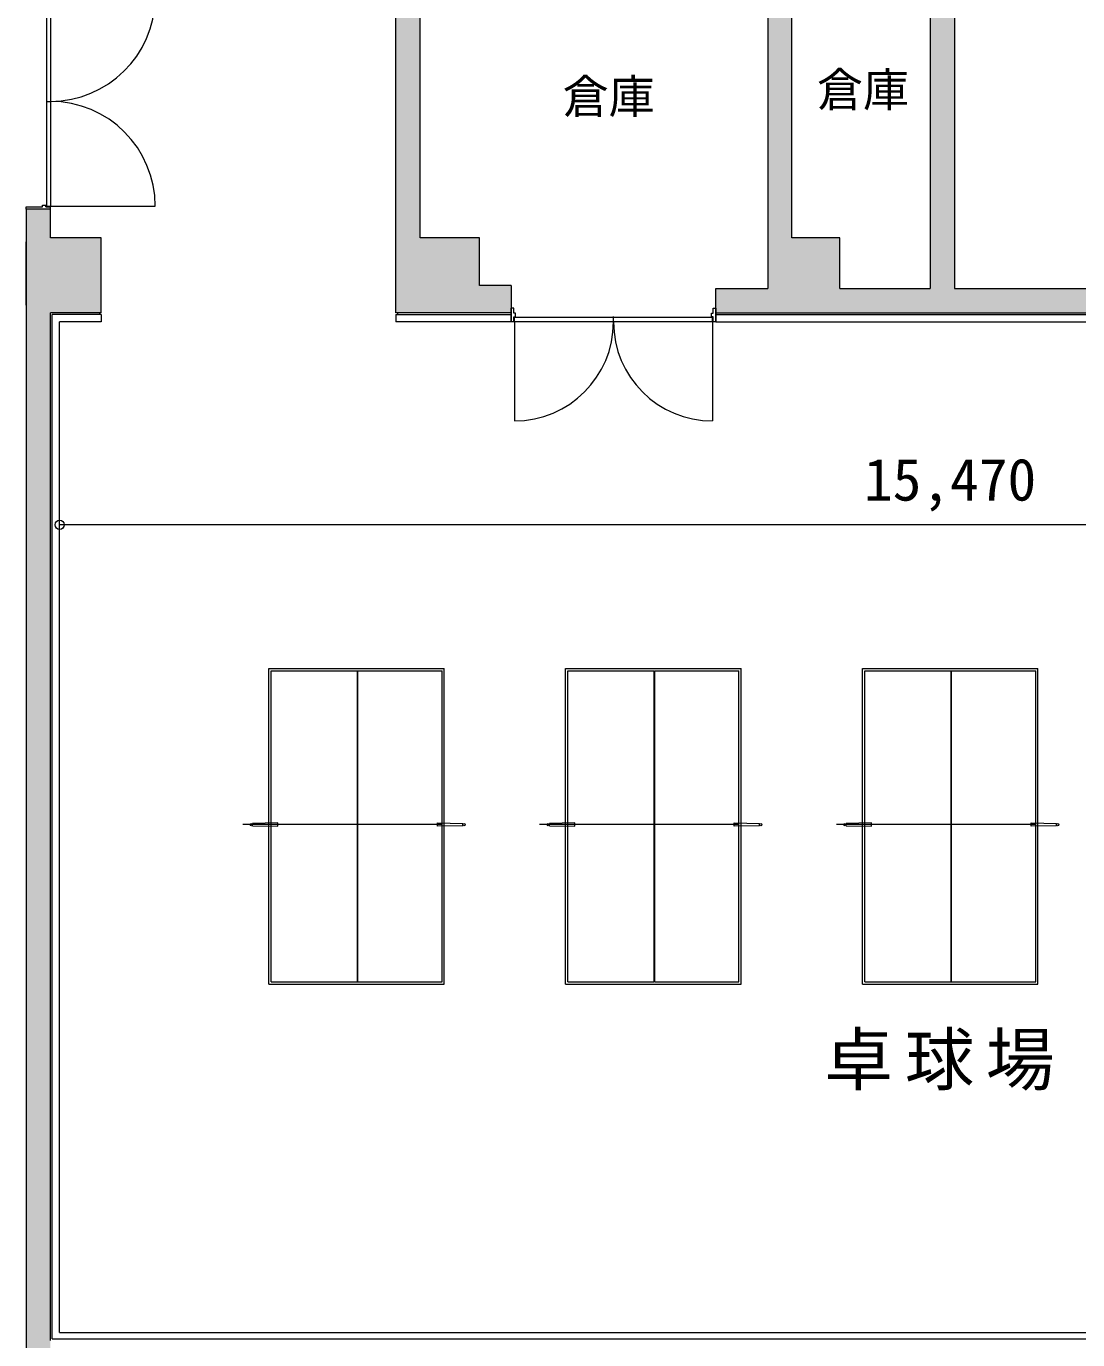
# Model space of a CAD drawing. Units: millimetres, scale not verified. Extents: x -61855 to 52913, y -114842 to -21833.
# Drawn here: x 36403 to 45535, y -78644 to -67238 of the extents above; entities that cross this region are included whole.
import ezdxf
from ezdxf.enums import TextEntityAlignment as Align

# ---------------------------------------------------------------- set-up
doc = ezdxf.new("R2010")
doc.units = ezdxf.units.MM
doc.header["$LTSCALE"] = 200
doc.header["$PDMODE"] = 32
doc.header["$PDSIZE"] = 80
for name, color, linetype, lineweight in [('0-1_躯体', 7, 'Continuous', 9), ('0-2_建具', 7, 'Continuous', 9), ('0-6_寸法', 4, 'Continuous', 5), ('0-8_備品', 2, 'Continuous', 5)]:
    doc.layers.add(name, color=color, linetype=linetype, lineweight=lineweight)
doc.layers.add('0-4_室名', color=7, linetype='Continuous')
doc.styles.add('・', font='')
doc.styles.add('ＭＳ ゴシック', font='')
doc.styles.get('・').set_extended_font_data('・')
doc.styles.get('ＭＳ ゴシック').set_extended_font_data('MS Gothic')

msp = doc.modelspace()

# ---------------------------------------------------------------- linework, layer by layer
at = {"layer": '0-1_躯体'}
for p, q in [((44463.2, -66230), (44463.2, -69515)), ((39613.2, -69725), (39613.2, -66440)), ((39823.2, -69075), (39823.2, -66440)), ((42843.2, -66440), (42843.2, -69515)), ((44253.2, -66440), (44253.2, -69515)), ((36613.2, -69075), (36613.2, -68825)), ((36403.2, -69660.1), (36403.2, -69110)), ((37053.2, -69075), (36613.2, -69075)), ((37053.2, -69725), (37053.2, -69075)), ((40338.2, -69075), (39823.2, -69075)), ((40338.2, -69490), (40338.2, -69075)), ((43468.2, -69075), (43053.2, -69075)), ((43468.2, -69515), (43468.2, -69075)), ((40613.2, -69490), (40338.2, -69490)), ((40613.2, -69490), (40613.2, -69805)), ((42393.2, -69805), (42393.2, -69515)), ((42393.2, -69515), (42843.2, -69515)), ((43468.2, -69515), (44253.2, -69515)), ((44463.2, -69515), (45883.2, -69515)), ((37053.2, -69725), (36613.2, -69725)), ((36613.2, -78651.5), (36613.2, -69725)), ((37053.2, -69740), (36628.2, -69740)), ((36628.2, -78636.5), (36628.2, -69740)), ((37053.2, -69805), (36693.2, -69805)), ((36693.2, -78580.5), (36693.2, -69805)), ((37038.2, -69725), (37038.2, -69740)), ((37053.2, -69740), (37053.2, -69805)), ((40613.2, -69725), (39613.2, -69725)), ((39613.2, -69740), (39613.2, -69805)), ((39613.2, -69740), (40613.2, -69740)), ((40613.2, -69805), (39613.2, -69805)), ((39628.2, -69725), (39628.2, -69740)), ((42393.2, -69725), (52233.2, -69725)), ((42393.2, -69740), (52233.2, -69740)), ((42393.2, -69805), (52233.2, -69805)), ((36693.2, -78580.5), (52233.2, -78580.5)), ((36628.2, -78636.5), (52233.2, -78636.5))]:
    msp.add_line(p, q, dxfattribs=at)
for points in [[(43053.2, -69075), (43053.2, -66440), (43153.2, -66440)], [(36613.2, -68825), (36403.2, -68825), (36403.2, -85620)]]:
    msp.add_lwpolyline(points, dxfattribs=at)
at = {"layer": '0-1_躯体', "color": 9}
for points in [[(44463.2, -66230), (44253.2, -66230), (44463.2, -69515), (44253.2, -69515)], [(39823.2, -66440), (39613.2, -66440), (39823.2, -69725), (39613.2, -69725)], [(43053.2, -66440), (42843.2, -66440), (43053.2, -69490), (42843.2, -69490)], [(36613.2, -68825), (36403.2, -68825), (36613.2, -85620), (36403.2, -85620)], [(37053.2, -69075), (36613.2, -69075), (37053.2, -69725), (36613.2, -69725)], [(40338.2, -69075), (39823.2, -69075), (40338.2, -69725), (39823.2, -69725)], [(43468.2, -69075), (42843.2, -69075), (43468.2, -69515), (42843.2, -69515)], [(40613.2, -69490), (40338.2, -69490), (40613.2, -69725), (40338.2, -69725)], [(52233.2, -69515), (42393.2, -69515), (52233.2, -69725), (42393.2, -69725)]]:
    msp.add_solid(points, dxfattribs=at)
at = {"layer": '0-2_建具'}
for p, q in [((36613.2, -66980), (36613.2, -68800)), ((36578.2, -67890), (36613.2, -67890)), ((36403.2, -68825), (36403.2, -68805)), ((36613.2, -68825), (36403.2, -68825)), ((36543.2, -68790), (36573.2, -68790)), ((36573.2, -68805), (36573.2, -68790)), ((36573.2, -68805), (36613.2, -68805)), ((36613.2, -68825), (36613.2, -68805)), ((40638.2, -69685), (40613.2, -69685)), ((40613.2, -69805), (40613.2, -69685)), ((40638.2, -69805), (40613.2, -69805)), ((40643.2, -69765), (42356.9, -69765)), ((40643.2, -69805), (40643.2, -69765)), ((42363.2, -69805), (40643.2, -69805)), ((41503.2, -69820.2), (41503.2, -69758.8)), ((42363.2, -69765), (42353.2, -69765)), ((42363.2, -69805), (42363.2, -69765))]:
    msp.add_line(p, q, dxfattribs=at)
at = {"layer": '0-2_建具', "color": 4, "lineweight": 5}
for p, q in [((36613.2, -68800), (37523.2, -68800)), ((40643.2, -69805), (40643.2, -70665)), ((42363.2, -69805), (42363.2, -70665))]:
    msp.add_line(p, q, dxfattribs=at)
at = {"layer": '0-2_建具'}
for points in [[(36578.2, -66980), (36578.2, -68800), (36613.2, -68800)], [(36403.2, -68805), (36543.2, -68805), (36543.2, -68790)], [(40638.2, -69805), (40638.2, -69760), (40653.2, -69760), (40653.2, -69730), (40638.2, -69730), (40638.2, -69685)]]:
    msp.add_lwpolyline(points, dxfattribs=at)
msp.add_lwpolyline([(42393.2, -69805), (42368.2, -69805), (42368.2, -69760), (42353.2, -69760), (42353.2, -69730), (42368.2, -69730), (42368.2, -69685), (42393.2, -69685)], close=True, dxfattribs=at)
at = {"layer": '0-2_建具', "color": 4, "lineweight": 5}
for centre, radius, start, end in [((36613.2, -66980), 910, 270, 359.1345), ((36613.2, -68800), 910, 0, 90), ((40643.2, -69805), 860, 270, 0), ((42363.2, -69805), 860, 180.05786, 270)]:
    msp.add_arc(centre, radius, start, end, dxfattribs=at)
at = {"layer": '0-6_寸法'}
for p, q in [((36693.2, -71566.8), (36693.2, -71439.9)), ((36403.2, -71567.4), (36403.2, -71566.8)), ((52163.2, -71566.8), (36693.2, -71566.8))]:
    msp.add_line(p, q, dxfattribs=at)
msp.add_point((36693.2, -71566.8), dxfattribs=at)
at = {"layer": '0-8_備品'}
for p, q in [((38508.7, -72815), (40033.7, -72815)), ((38508.7, -75555), (38508.7, -72815)), ((38508.7, -72815), (40033.7, -72815)), ((38508.7, -75555), (38508.7, -72815)), ((40033.7, -75555), (40033.7, -72815)), ((40033.7, -75555), (40033.7, -72815)), ((41086.7, -72815), (42611.7, -72815)), ((41086.7, -75555), (41086.7, -72815)), ((41086.7, -72815), (42611.7, -72815)), ((41086.7, -75555), (41086.7, -72815)), ((42611.7, -75555), (42611.7, -72815)), ((42611.7, -75555), (42611.7, -72815)), ((43664.7, -72815), (45189.7, -72815)), ((43664.7, -75555), (43664.7, -72815)), ((43664.7, -72815), (45189.7, -72815)), ((43664.7, -75555), (43664.7, -72815)), ((45189.7, -75555), (45189.7, -72815)), ((45189.7, -75555), (45189.7, -72815)), ((38508.7, -75555), (40033.7, -75555)), ((38508.7, -75555), (40033.7, -75555)), ((41086.7, -75555), (42611.7, -75555)), ((41086.7, -75555), (42611.7, -75555)), ((43664.7, -75555), (45189.7, -75555)), ((43664.7, -75555), (45189.7, -75555))]:
    msp.add_line(p, q, dxfattribs=at)
at = {"layer": '0-8_備品', "color": 7, "lineweight": 9}
for p, q in [((38528.7, -72835), (39279.7, -72835)), ((38528.7, -75535), (38528.7, -72835)), ((39279.7, -75535), (39279.7, -72835)), ((39282.7, -75535), (39282.7, -72835)), ((39282.7, -72835), (40013.7, -72835)), ((41106.7, -72835), (41857.7, -72835)), ((41106.7, -75535), (41106.7, -72835)), ((41857.7, -75535), (41857.7, -72835)), ((41860.7, -75535), (41860.7, -72835)), ((41860.7, -72835), (42591.7, -72835)), ((43684.7, -72835), (44435.7, -72835)), ((43684.7, -75535), (43684.7, -72835)), ((44435.7, -75535), (44435.7, -72835)), ((44438.7, -75535), (44438.7, -72835)), ((44438.7, -72835), (45169.7, -72835)), ((40013.7, -74170), (38283.4, -74170)), ((38588.7, -74155), (38368.7, -74160)), ((38368.7, -74180), (38368.7, -74160)), ((38368.7, -74180), (38588.7, -74185)), ((38588.7, -74185), (38588.7, -74155)), ((40193.7, -74180), (39973.7, -74185)), ((40193.7, -74180), (40193.7, -74160)), ((42591.7, -74170), (40861.4, -74170)), ((41166.7, -74155), (40946.7, -74160)), ((40946.7, -74180), (40946.7, -74160)), ((40946.7, -74180), (41166.7, -74185)), ((41166.7, -74185), (41166.7, -74155)), ((42771.7, -74180), (42551.7, -74185)), ((42771.7, -74180), (42771.7, -74160)), ((45169.7, -74170), (43439.4, -74170)), ((43744.7, -74155), (43524.7, -74160)), ((43524.7, -74180), (43524.7, -74160)), ((43524.7, -74180), (43744.7, -74185)), ((43744.7, -74185), (43744.7, -74155)), ((45349.7, -74180), (45129.7, -74185)), ((45349.7, -74180), (45349.7, -74160)), ((38528.7, -75535), (39279.7, -75535)), ((41106.7, -75535), (41857.7, -75535)), ((43684.7, -75535), (44435.7, -75535))]:
    msp.add_line(p, q, dxfattribs=at)
for points in [[(39282.7, -75535), (40013.7, -75535), (40013.7, -72835)], [(41860.7, -75535), (42591.7, -75535), (42591.7, -72835)], [(44438.7, -75535), (45169.7, -75535), (45169.7, -72835)], [(39973.7, -74185), (39973.7, -74155), (40193.7, -74160)], [(42551.7, -74185), (42551.7, -74155), (42771.7, -74160)], [(45129.7, -74185), (45129.7, -74155), (45349.7, -74160)]]:
    msp.add_lwpolyline(points, dxfattribs=at)
for centre in [(38358.7, -74170), (40203.7, -74170), (40936.7, -74170), (42781.7, -74170), (43514.7, -74170), (45359.7, -74170)]:
    msp.add_circle(centre, 10, dxfattribs=at)

# ---------------------------------------------------------------- texts
at = {"layer": '0-4_室名', "style": '・'}
for p in [(43270.2, -68023), (41061.4, -68082.2)]:
    msp.add_text('倉庫', height=293.3, dxfattribs=at).set_placement(p, align=Align.BOTTOM_LEFT)
at = {"layer": '0-4_室名', "insert": (43331.6, -76481), "char_height": 439.9, "attachment_point": 7, "style": '・'}
msp.add_mtext('\\T1.17;卓球場', dxfattribs=at)
at = {"layer": '0-6_寸法', "style": 'ＭＳ ゴシック'}
msp.add_text('15,470', height=366.6, dxfattribs=at).set_placement((43678.2, -71466.8), align=Align.BOTTOM_LEFT)

doc.saveas('drawing.dxf')
